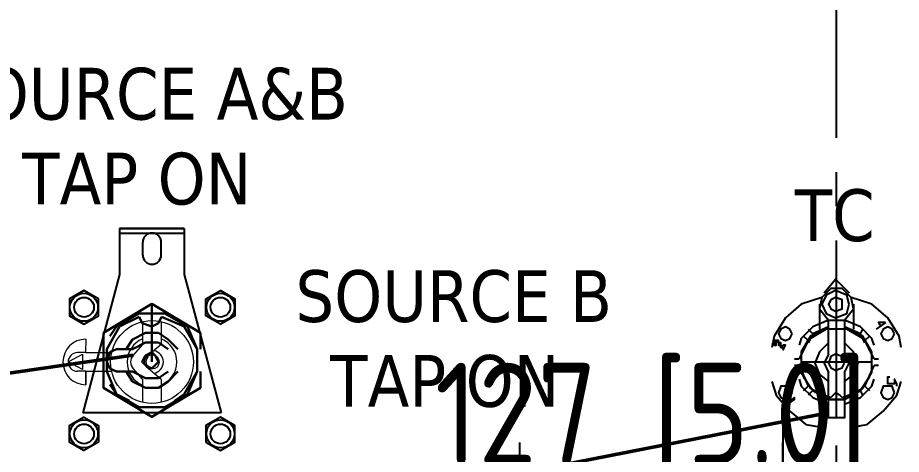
# Model space of a CAD drawing. Header units: millimetres. Extents: x 261789 to 272313, y -191856 to -185409.
# Drawn here: x 263766.4 to 264193.1, y -186913.5 to -186702.5 of the extents above; entities that cross this region are included whole.
import ezdxf

# ---------------------------------------------------------------- set-up
doc = ezdxf.new("R2010")
doc.units = ezdxf.units.MM
doc.header["$LTSCALE"] = 13
doc.linetypes.add('CENTER', pattern=[50.8, 31.75, -6.35, 6.35, -6.35])
doc.linetypes.add('CENTERX2', pattern=[101.6, 63.5, -12.7, 12.7, -12.7])
doc.layers.get('0').update_dxf_attribs({"color": 1, "linetype": 'CENTER'})
for name, color, linetype in [('1', 4, 'Continuous'), ('2', 3, 'Continuous'), ('粗实线', 4, 'Continuous')]:
    doc.layers.add(name, color=color, linetype=linetype)
for name, color, linetype, lineweight in [('1粗实线', 4, 'Continuous', 50), ('2细实线', 3, 'Continuous', 20), ('标注、文本', 3, 'Continuous', 25)]:
    doc.layers.add(name, color=color, linetype=linetype, lineweight=lineweight)
doc.styles.get("Standard").update_dxf_attribs({"font": 'gbenor.shx', "bigfont": 'gbcbig.shx'})
doc.styles.add('Tahoma$001', font='tahoma.ttf', dxfattribs={"height": 2.159784})
doc.dimstyles.new('英寸 1-10', dxfattribs={"dimscale": 14, "dimtxt": 3.5, "dimasz": 2, "dimexe": 1.5, "dimexo": 0.5, "dimgap": 0.5, "dimtad": 1, "dimtoh": 1, "dimdec": 1, "dimdsep": 46, "dimtxsty": 'Standard', "dimcen": 2.5, "dimclrd": 3, "dimclre": 3, "dimclrt": 3, "dimadec": 0, "dimazin": 2, "dimtfac": 1, "dimtdec": 1, "dimtmove": 0, "dimatfit": 2, "dimfxl": 1, "dimarcsym": 0})

# ---------------------------------------------------------------- blocks, each defined once
blk = doc.blocks.new('*D33')
at = {"layer": '2细实线', "color": 3, "linetype": 'ByBlock', "lineweight": -2}
for p, q in [((264008.79, -186976.17), (264008.79, -186907.76)), ((264135.79, -186947.57), (264135.79, -186907.76)), ((264107.79, -186928.76), (264036.79, -186928.76))]:
    blk.add_line(p, q, dxfattribs=at)
at = {"layer": '2细实线', "color": 3, "linetype": 'ByBlock'}
for points in [[(264036.79, -186924.09), (264036.79, -186933.42), (264008.79, -186928.76)], [(264107.79, -186924.09), (264107.79, -186933.42), (264135.79, -186928.76)]]:
    blk.add_solid(points, dxfattribs=at)
at = {"layer": 'Defpoints', "color": 0, "linetype": 'ByBlock'}
for p in [(264008.79, -186928.76), (264135.79, -186954.57), (264008.79, -186983.17)]:
    blk.add_point(p, dxfattribs=at)
at = {"layer": '2细实线', "color": 3, "linetype": 'ByBlock', "insert": (264072.29, -186896.24), "char_height": 49, "attachment_point": 5}
blk.add_mtext('127 [5.0]', dxfattribs=at)
blk = doc.blocks.new('A$C69525F90')
at = {"layer": '粗实线'}
h = blk.add_hatch(color=256, dxfattribs=at)
h.dxf.hatch_style = 2
h.paths.add_polyline_path([(2.19, 41.7), (1.1, 41.7), (2.19, 41.7), (3.29, 40.6), (3.29, 39.5), (4.39, 39.5), (4.39, 38.4), (5.49, 38.4), (5.49, 37.31), (6.58, 39.5), (5.49, 39.5), (4.39, 38.4), (4.39, 39.5), (4.39, 40.6), (3.29, 40.6), (3.29, 41.7)])
h = blk.add_hatch(color=256, dxfattribs=at)
h.dxf.hatch_style = 2
h.paths.add_polyline_path([(1.1, 41.7), (1.1, 40.6), (1.1, 39.5), (2.19, 39.5), (2.19, 40.6), (1.1, 40.6), (1.1, 41.7), (2.19, 41.7)])
h = blk.add_hatch(color=256, dxfattribs=at)
h.dxf.hatch_style = 2
h.paths.add_polyline_path([(6.58, 10.97), (7.68, 10.97), (10.97, 13.17), (10.97, 14.26)])
at = {"layer": '1', "color": 1, "linetype": 'CENTERX2', "lineweight": -3, "ltscale": 0.1}
for p, q in [((31.27, 4.39), (31.27, 47.18)), ((48.28, 31.27), (14.26, 31.27))]:
    blk.add_line(p, q, dxfattribs=at)
at = {"layer": '粗实线'}
for points in [[(25.24, 64.74), (30.72, 71.32), (37.31, 64.74)], [(35.11, 51.57), (39.5, 57.06), (38.4, 62.54), (34.02, 66.93), (28.53, 66.93), (24.14, 62.54), (23.04, 57.06), (27.43, 51.57)], [(24.14, 62.54), (14.26, 59.25), (6.58, 52.67), (1.1, 43.89), (0, 38.4)], [(62.54, 38.4), (61.45, 43.89), (55.96, 52.67), (48.28, 59.25), (38.4, 62.54)], [(23.04, 59.25), (23.04, 47.18)], [(39.5, 59.25), (39.5, 47.18)], [(27.43, 51.57), (19.75, 48.28), (14.26, 42.79), (13.17, 39.5)], [(27.43, 35.11), (27.43, 51.57), (35.11, 51.57), (35.11, 35.11)], [(49.38, 39.5), (48.28, 42.79), (42.79, 48.28), (35.11, 51.57)], [(27.43, 48.28), (18.65, 43.89), (14.26, 36.21), (14.26, 26.33), (18.65, 18.65), (27.43, 13.17), (35.11, 13.17), (35.11, 4.39), (27.43, 4.39), (27.43, 13.17)], [(44.99, 40.6), (43.89, 42.79), (36.21, 47.18), (26.33, 47.18), (18.65, 42.79), (17.56, 40.6)], [(35.11, 13.17), (43.89, 18.65), (48.28, 26.33), (48.28, 36.21), (43.89, 43.89), (35.11, 48.28)], [(54.86, 50.47), (50.47, 47.18)], [(54.86, 50.47), (51.57, 50.47), (52.67, 48.28)], [(27.43, 40.6), (23.04, 36.21), (20.85, 30.72), (23.04, 25.24), (27.43, 21.95)], [(35.11, 21.95), (39.5, 25.24), (41.7, 30.72), (39.5, 36.21), (35.11, 40.6)], [(27.43, 35.11), (25.24, 30.72), (27.43, 26.33)], [(35.11, 26.33), (37.31, 30.72), (35.11, 35.11)], [(35.11, 26.33), (35.11, 13.17), (27.43, 13.17), (27.43, 26.33)], [(0, 21.95), (2.19, 15.36), (8.78, 7.68), (16.46, 1.1), (23.04, 0)], [(13.17, 23.04), (14.26, 19.75), (19.75, 14.26), (27.43, 10.97)], [(15.36, 24.14), (19.75, 17.56), (28.53, 14.26)], [(34.02, 14.26), (42.79, 17.56), (47.18, 24.14)], [(35.11, 10.97), (42.79, 14.26), (48.28, 19.75), (49.38, 23.04)], [(39.5, 0), (46.09, 1.1), (53.77, 7.68), (60.35, 15.36), (62.54, 21.95)], [(60.35, 19.75), (60.35, 20.85), (59.25, 23.04), (59.25, 21.95), (59.25, 20.85), (58.16, 20.85), (57.06, 20.85), (55.96, 20.85), (55.96, 21.95), (55.96, 23.04), (55.96, 24.14), (57.06, 24.14)], [(34.02, 14.26), (32.92, 15.36), (30.72, 16.46), (29.63, 15.36), (28.53, 14.26)], [(34.02, 14.26), (32.92, 15.36), (30.72, 16.46), (29.63, 15.36), (28.53, 14.26)]]:
    blk.add_lwpolyline(points, dxfattribs=at)
for points in [[(37.31, 59.25), (36.21, 63.64), (30.72, 65.84), (26.33, 63.64), (24.14, 59.25), (26.33, 54.86), (30.72, 52.67), (36.21, 54.86)], [(34.02, 59.25), (34.02, 61.45), (30.72, 62.54), (28.53, 61.45), (27.43, 59.25), (28.53, 57.06), (30.72, 55.96), (34.02, 57.06)], [(9.88, 44.99), (8.78, 47.18), (6.58, 48.28), (4.39, 47.18), (3.29, 44.99), (4.39, 42.79), (6.58, 41.7), (8.78, 42.79)], [(59.25, 44.99), (58.16, 47.18), (55.96, 48.28), (53.77, 47.18), (52.67, 44.99), (53.77, 42.79), (55.96, 41.7), (58.16, 42.79)], [(2.19, 41.7), (1.1, 41.7), (2.19, 41.7), (3.29, 40.6), (3.29, 39.5), (4.39, 39.5), (4.39, 38.4), (5.49, 38.4), (5.49, 37.31), (6.58, 39.5), (5.49, 39.5), (4.39, 38.4), (4.39, 39.5), (4.39, 40.6), (3.29, 40.6), (3.29, 41.7)], [(1.1, 41.7), (1.1, 40.6), (1.1, 39.5), (2.19, 39.5), (2.19, 40.6), (1.1, 40.6), (1.1, 41.7), (2.19, 41.7)], [(35.11, 30.72), (34.02, 34.02), (30.72, 35.11), (28.53, 34.02), (27.43, 30.72), (28.53, 28.53), (30.72, 27.43), (34.02, 28.53)], [(9.88, 16.46), (8.78, 19.75), (6.58, 19.75), (4.39, 19.75), (3.29, 16.46), (4.39, 14.26), (6.58, 13.17), (8.78, 14.26)], [(59.25, 16.46), (58.16, 19.75), (55.96, 19.75), (53.77, 19.75), (52.67, 16.46), (53.77, 14.26), (55.96, 13.17), (58.16, 14.26)], [(6.58, 10.97), (7.68, 10.97), (10.97, 13.17), (10.97, 14.26)], [(7.68, 10.97), (8.78, 10.97)]]:
    blk.add_lwpolyline(points, close=True, dxfattribs=at)
for points in [[(17.56, 47.18), (17.56, 47.18), (19.75, 44.99), (19.75, 44.99)], [(27.43, 48.28), (27.43, 48.28), (19.75, 44.99), (19.75, 44.99)], [(42.79, 44.99), (42.79, 44.99), (35.11, 48.28), (35.11, 48.28)], [(42.79, 44.99), (42.79, 44.99), (43.89, 47.18), (43.89, 47.18)], [(17.56, 41.7), (17.56, 41.7), (15.36, 43.89), (15.36, 43.89)], [(47.18, 43.89), (47.18, 43.89), (44.99, 41.7), (44.99, 41.7)], [(17.56, 41.7), (17.56, 41.7), (13.17, 32.92), (13.17, 32.92)], [(49.38, 32.92), (49.38, 32.92), (44.99, 41.7), (44.99, 41.7)], [(10.97, 32.92), (10.97, 32.92), (13.17, 32.92), (13.17, 32.92)], [(49.38, 32.92), (49.38, 32.92), (51.57, 32.92), (51.57, 32.92)], [(13.17, 29.63), (13.17, 29.63), (10.97, 29.63), (10.97, 29.63)], [(13.17, 29.63), (13.17, 29.63), (17.56, 19.75), (17.56, 19.75)], [(44.99, 19.75), (44.99, 19.75), (49.38, 29.63), (49.38, 29.63)], [(51.57, 29.63), (51.57, 29.63), (49.38, 29.63), (49.38, 29.63)], [(15.36, 17.56), (15.36, 17.56), (17.56, 19.75), (17.56, 19.75)], [(19.75, 17.56), (19.75, 17.56), (17.56, 15.36), (17.56, 15.36)], [(19.75, 17.56), (19.75, 17.56), (27.43, 13.17), (27.43, 13.17)], [(35.11, 13.17), (35.11, 13.17), (42.79, 17.56), (42.79, 17.56)], [(43.89, 15.36), (43.89, 15.36), (42.79, 17.56), (42.79, 17.56)], [(44.99, 19.75), (44.99, 19.75), (47.18, 17.56), (47.18, 17.56)]]:
    blk.add_open_spline(points, degree=3, dxfattribs=at)
blk = doc.blocks.new('A$C372A500E')
at = {"color": 0, "linetype": 'ByBlock'}
for p, q in [((27.4, 107.34), (27.4, 85.06)), ((58.6, 107.34), (27.4, 107.34)), ((27.4, 107.34), (58.6, 107.34)), ((58.6, 107.34), (58.6, 85.06)), ((27.4, 105.11), (58.6, 105.11)), ((38.54, 94.48), (38.54, 100.66)), ((47.46, 94.48), (47.46, 100.66)), ((27.4, 85.06), (9.58, 18.23)), ((58.6, 85.06), (76.42, 18.23)), ((76.42, 18.23), (9.58, 18.23))]:
    blk.add_line(p, q, dxfattribs=at)
at = {"color": 0, "linetype": 'ByBlock', "lineweight": 18}
for p, q in [((38.5, 62.29), (38.5, 51.31)), ((47.5, 62.29), (47.5, 51.31)), ((38.5, 51.31), (33.92, 46.12)), ((38.5, 51.31), (36.84, 49.42)), ((47.5, 51.31), (40.19, 45.09)), ((11, 47.31), (7, 47.31)), ((11, 47.31), (23.51, 47.31)), ((2.5, 42.81), (9.5, 46.51)), ((9.5, 39.1), (2.5, 42.81)), ((9.5, 46.51), (9.5, 39.1)), ((33.92, 39.5), (38.5, 34.31)), ((47.5, 34.31), (40.19, 40.52)), ((11, 38.31), (7, 38.31)), ((11, 38.31), (23.51, 38.31)), ((11, 38.31), (11, 31.81)), ((11, 31.81), (11, 38.31)), ((38.5, 34.31), (36.84, 36.19)), ((38.5, 34.31), (38.5, 23.32)), ((47.5, 34.31), (47.5, 23.32))]:
    blk.add_line(p, q, dxfattribs=at)
at = {"lineweight": 15}
blk.add_line((11, 53.81), (10.92, 47.31), dxfattribs=at)
at = {"color": 0, "linetype": 'ByBlock'}
for points in [[(17.18, 73.27), (10.17, 77.32), (3.16, 73.27), (3.16, 65.17), (10.17, 61.12), (17.18, 65.17)], [(69.06, 73.27), (76.07, 77.32), (83.08, 73.27), (83.08, 65.17), (76.07, 61.12), (69.06, 65.17)], [(17.18, 4.05), (10.17, 0), (3.16, 4.05), (3.16, 12.14), (10.17, 16.19), (17.18, 12.14)], [(69.06, 4.05), (76.07, 0), (83.08, 4.05), (83.08, 12.14), (76.07, 16.19), (69.06, 12.14)]]:
    blk.add_lwpolyline(points, close=True, dxfattribs=at)
for centre, radius in [((10.17, 69.22), 6.76), ((10.2, 69.26), 4.75), ((76.07, 69.22), 6.76), ((76.04, 69.26), 4.75), ((10.17, 8.1), 6.76), ((10.2, 8.05), 4.75), ((76.07, 8.1), 6.76), ((76.04, 8.05), 4.75)]:
    blk.add_circle(centre, radius, dxfattribs=at)
at = {"color": 0, "linetype": 'ByBlock', "lineweight": 18}
for radius in [20, 3.5]:
    blk.add_circle((43, 42.81), radius, dxfattribs=at)
at = {"color": 0, "linetype": 'ByBlock'}
for centre, start, end in [((43, 100.66), 0, 180), ((43, 94.48), 180, 0)]:
    blk.add_arc(centre, 4.46, start, end, dxfattribs=at)
at = {"color": 0, "linetype": 'ByBlock', "lineweight": 18}
for centre, radius, start, end in [((11, 42.81), 11, 90, 270), ((43, 42.81), 12, 112.0243, 247.9757), ((43, 42.81), 12, 292.0243, 67.9757), ((7, 42.81), 4.5, 90, 270), ((43, 42.81), 5.5, 279.2709, 80.7291), ((37.67, 42.81), 5, 138.5763, 221.4237), ((43.07, 42.81), 3, 130.3645, 229.6355)]:
    blk.add_arc(centre, radius, start, end, dxfattribs=at)
at = {"layer": '粗实线', "lineweight": 30}
for points in [[(43, 42.81), (43, 70.9), (19.59, 56.85)], [(43, 70.9), (66.41, 56.85), (66.41, 49.05)], [(36.76, 64.66), (27.39, 59.97), (21.15, 49.05), (21.15, 38.13), (25.83, 27.2), (32.08, 24.08)], [(64.85, 49.05), (60.17, 59.97), (49.24, 66.22), (36.76, 66.22), (25.83, 59.97), (22.71, 55.29)], [(36.76, 64.66), (38.32, 61.53), (43, 59.97), (46.12, 61.53), (47.68, 64.66)], [(53.92, 24.08), (58.61, 27.2), (64.85, 38.13), (64.85, 49.05), (58.61, 59.97), (47.68, 64.66)], [(66.41, 30.32), (43, 16.28), (19.59, 30.32), (19.59, 56.85)], [(55.48, 49.05), (50.8, 53.73), (46.12, 56.85), (39.88, 56.85), (33.64, 53.73), (30.52, 49.05)], [(50.8, 49.05), (46.12, 52.17), (39.88, 52.17), (33.64, 49.05)], [(25.83, 49.05), (22.71, 47.49), (21.15, 42.81), (22.71, 39.69), (25.83, 38.13)], [(22.71, 31.88), (25.83, 27.2), (36.76, 20.96), (49.24, 20.96), (60.17, 27.2), (64.85, 38.13)], [(30.52, 38.13), (33.64, 33.44), (39.88, 30.32), (46.12, 30.32), (50.8, 33.44), (55.48, 38.13)], [(33.64, 38.13), (39.88, 35), (46.12, 35), (50.8, 38.13)], [(66.41, 38.13), (66.41, 30.32)]]:
    blk.add_lwpolyline(points, dxfattribs=at)
blk.add_lwpolyline([(46.12, 42.81), (44.56, 45.93), (43, 47.49), (39.88, 45.93), (38.32, 42.81), (39.88, 41.25), (43, 39.69), (44.56, 41.25)], close=True, dxfattribs=at)
for points in [[(25.83, 49.05), (25.83, 49.05), (33.64, 49.05), (33.64, 49.05)], [(25.83, 38.13), (25.83, 38.13), (33.64, 38.13), (33.64, 38.13)]]:
    blk.add_open_spline(points, degree=3, dxfattribs=at)

msp = doc.modelspace()

# ---------------------------------------------------------------- linework, layer by layer
at = {"layer": '1', "color": 1, "linetype": 'CENTERX2', "lineweight": -3, "ltscale": 0.1}
msp.add_line((264161.778, -187949.298), (264161.778, -186087.914), dxfattribs=at)
at = {"layer": '2'}
msp.add_line((264135.778, -186899.199), (264135.778, -187155.741), dxfattribs=at)
at = {"layer": '粗实线', "lineweight": 50}
for p, q in [((263822.177, -186865.552), (263033.869, -186980.187)), ((264153.548, -186894.264), (263041.999, -187111.797))]:
    msp.add_line(p, q, dxfattribs=at)

# ---------------------------------------------------------------- block references
at = {"layer": '1粗实线', "color": 3, "linetype": 'ByBlock'}
msp.add_blockref('A$C69525F90', (264130.505, -186900.23), dxfattribs=at)
at = {"layer": '标注、文本'}
msp.add_blockref('A$C372A500E', (263788.258, -186911.668), dxfattribs=at)

# ---------------------------------------------------------------- texts
at = {"layer": '标注、文本', "style": 'Tahoma$001'}
for s, p in [('SOURCE A&B', (263729.873, -186751.721)), ('TAP ON', (263768.638, -186792.739)), ('SOURCE B', (263900.523, -186849.502)), ('TAP ON', (263917.36, -186890.52))]:
    msp.add_text(s, height=25, dxfattribs=at).set_placement(p)
at = {"layer": '标注、文本', "insert": (264141.601, -186810.91), "char_height": 25, "width": 173.00446, "attachment_point": 7, "style": 'Tahoma$001'}
msp.add_mtext('TC', dxfattribs=at)

# ---------------------------------------------------------------- dimensions: what is measured, and where the dimension line sits
at = {"layer": '2细实线', "linetype": 'ByBlock'}
dim = msp.add_linear_dim(base=(264008.789, -186928.757), p1=(264135.789, -186954.569), p2=(264008.789, -186983.167), dimstyle='英寸 1-10', dxfattribs=at)
dim.commit()
dim.dimension.update_dxf_attribs({"geometry": '*D33', "text_midpoint": (264072.289, -186928.757), "dimtype": 160})

doc.saveas('drawing.dxf')
